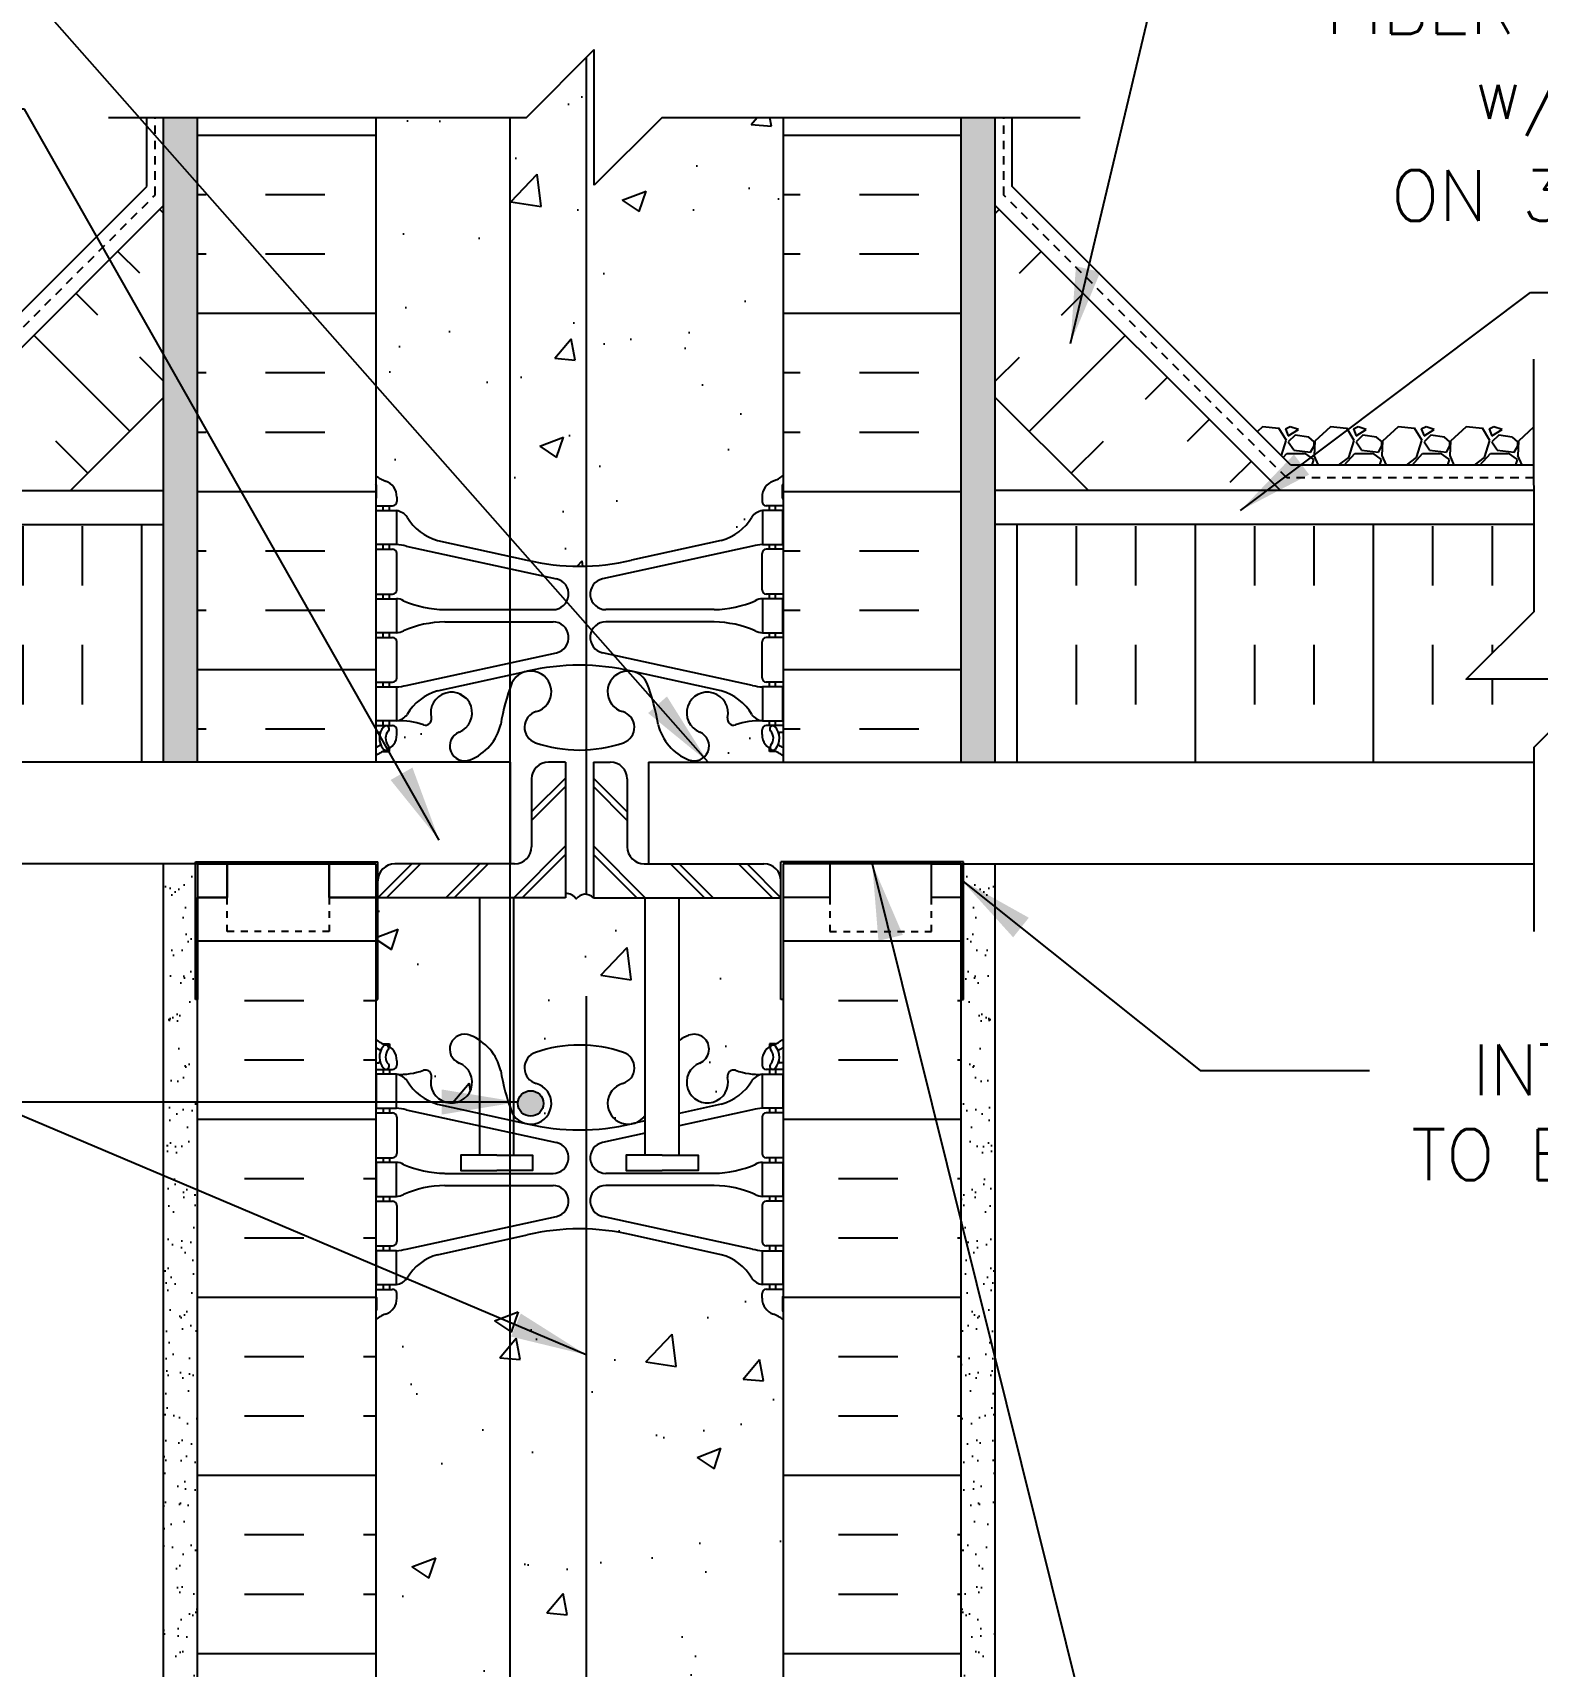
# Model space of a CAD drawing. Header units: inches. Extents: x 98.7 to 149.2, y 191.1 to 275.7.
# Drawn here: x 115.89 to 138.05, y 228.93 to 253.01 of the extents above; entities that cross this region are included whole.
import ezdxf

# ---------------------------------------------------------------- set-up
doc = ezdxf.new("R2010")
doc.units = ezdxf.units.IN
doc.header["$LTSCALE"] = 0.5
doc.header["$MEASUREMENT"] = 0
doc.linetypes.add('DASHED2', pattern=[0.375, 0.25, -0.125])
for name, color, linetype in [('HATCH', 12, 'Continuous'), ('line25', 2, 'Continuous'), ('LINE3', 3, 'Continuous'), ('LINE50', 5, 'Continuous'), ('LINE9', 9, 'Continuous'), ('TEXT', 4, 'Continuous'), ('Web_Edge', 9, 'Continuous')]:
    doc.layers.add(name, color=color, linetype=linetype)
doc.styles.add('DIM', font='romans.shx', dxfattribs={"width": 0.7})
doc.styles.add('ROMANS', font='romans.shx', dxfattribs={"height": 1.125})
doc.dimstyles.new('ext_12', dxfattribs={"dimscale": 12, "dimtxt": 0.09375, "dimasz": 0.09375, "dimexe": 0.09375, "dimexo": 0.0625, "dimgap": 0.0625, "dimtad": 1, "dimdec": 1, "dimzin": 3, "dimdsep": 46, "dimlunit": 4, "dimtxsty": 'DIM', "dimcen": 0.09, "dimdle": 0.09375, "dimclrt": 4, "dimadec": 0, "dimazin": 0, "dimtfac": 1, "dimtdec": 1, "dimtmove": 2, "dimatfit": 3, "dimfxl": 1, "dimfrac": 2, "dimtolj": 1, "dimtzin": 0, "dimarcsym": 0})
pattern_1 = [(310, (11.0507, 479.3492), (3.5863, 0.31376), [0.375, -4.125]), (5, (11.0507, 479.3492), (-0.693757, -3.76096), [0.3, -3.3]), (259.5486, (11.3496, 479.3754), (2.892547, -3.447198), [0.3187, -3.50571]), (313.8158, (11.0507, 478.3492), (5.336205, 0.827595), [0.5625, -6.1875]), (263.3644, (11.4954, 478.418), (4.67331, -4.87059), [0.47805, -5.25856]), (8.8158, (11.0507, 478.349), (4.67331, -4.87059), [0.45, -4.95]), (339, (11.5507, 478.5992), (2.984535, 2.013094), [0.375, -4.125]), (34, (11.5507, 478.5992), (1.216577, -3.62575), [0.3, -3.3]), (288.5486, (11.7994, 478.767), (4.201113, -1.612652), [0.3187, -3.50571]), (322.5, (11.0507, 479.3492), (0.060799, -1.664469), [0, -3.26, 0, -3.35, 0, -3.3125]), (352.5, (11.0507, 479.3492), (1.315348, -1.972059), [0, -1.91, 0, -3.185, 0, -1.2625]), (32.5, (9.9357, 479.3492), (2.669112, 0.1127744), [0, -1.25, 0, -3.9, 0, -5.175]), (42.5, (9.4357, 479.3492), (2.91593, -0.500525), [0, -1.625, 0, -2.59, 0, -3.675])]

msp = doc.modelspace()

# ---------------------------------------------------------------- hatches: boundary and pattern name
at = {"layer": 'HATCH'}
h = msp.add_hatch(dxfattribs=at)
h.set_pattern_fill('AR-SAND', color=256, scale=0.25, style=0)
h.set_pattern_definition([(37.5, (129.7152, 249.90363), (-0.0157483, 0.481706), [0, -0.38, 0, -0.425, 0, -0.40625]), (7.5, (129.7152, 249.90363), (0.442444, 0.705537), [0, -0.205, 0, -0.3425, 0, -0.13125]), (327.5, (129.4077, 249.90363), (0.7785355, 0.001415), [0, -0.125, 0, -0.45, 0, -0.5875]), (317.5, (129.4077, 249.9036), (0.751532, 0.219419), [0, -0.0625, 0, -0.295, 0, -0.3375])])
h.paths.add_polyline_path([(130.069, 251.759), (129.569, 251.759), (129.569, 242.259), (130.069, 242.259)])
h.paths.add_polyline_path([(118.319, 251.759), (117.819, 251.759), (117.819, 242.259), (118.319, 242.259)])
h.paths.add_polyline_path([(118.319, 270.985), (117.819, 270.985), (117.819, 269.251), (118.319, 269.251)])
h.paths.add_polyline_path([(130.069, 270.985), (129.569, 270.985), (129.569, 269.251), (130.069, 269.251)])
h.paths.add_polyline_path([(130.069, 269.089), (129.569, 269.089), (129.569, 260.759), (129.569, 254.259), (130.069, 254.259)])
h.paths.add_polyline_path([(118.319, 260.759), (118.319, 269.089), (117.819, 269.089), (117.819, 254.259), (118.319, 254.259)])
h = msp.add_hatch(dxfattribs=at)
h.set_pattern_fill('AR-CONC', color=256, scale=0.5)
h.set_pattern_definition([(50, (0, 0), (3.5863, -0.31376), [0.375, -4.125]), (355, (0, 0), (-0.693757, 3.76096), [0.3, -3.3]), (100.4514, (0.299, -0.026), (2.892544, 3.4472), [0.3187, -3.50571]), (46.1842, (0, 1), (5.33621, -0.827596), [0.5625, -6.1875]), (96.6356, (0.4447, 0.931), (4.67331, 4.87059), [0.47805, -5.25857]), (351.1842, (0, 1), (4.67331, 4.87059), [0.45, -4.95]), (21, (0.5, 0.75), (2.984535, -2.013094), [0.375, -4.125]), (326, (0.5, 0.75), (1.216577, 3.62575), [0.3, -3.3]), (71.4514, (0.7487, 0.5822), (4.20111, 1.612656), [0.3187, -3.50571]), (37.5, (0, 0), (0.060799, 1.664469), [0, -3.26, 0, -3.35, 0, -3.3125]), (7.5, (0, 0), (1.315348, 1.972059), [0, -1.91, 0, -3.185, 0, -1.2625]), (327.5, (-1.115, 0), (2.669112, -0.1127744), [0, -1.25, 0, -3.9, 0, -5.175]), (317.5, (-1.615, 0), (2.91593, 0.500525), [0, -1.625, 0, -2.59, 0, -3.675])])
h.paths.add_polyline_path([(126.944, 216.043, 0.082415), (126.801, 216.122, -0.317837), (126.634, 216.357), (126.634, 216.425, -0.414214), (126.697, 216.487), (126.744, 216.487), (126.744, 216.557), (126.639, 216.557, -0.188973), (126.483, 216.652, 0.196323), (126.034, 216.998), (124.713, 217.289, 0.057795), (123.944, 217.378, 0.057795), (123.176, 217.289), (121.854, 216.998, 0.196323), (121.405, 216.652, -0.188973), (121.249, 216.557), (121.144, 216.557), (121.144, 216.487), (121.192, 216.487, -0.414214), (121.254, 216.425), (121.254, 216.357, -0.317837), (121.088, 216.122, 0.082415), (120.944, 216.043), (120.944, 213.202), (122.944, 213.202), (123.944, 214.202), (123.944, 213.202), (123.944, 212.202), (124.944, 213.202), (126.944, 213.202)])
h.paths.add_polyline_path([(126.944, 223.973), (126.944, 224.35, 0.064398), (126.834, 224.416), (126.744, 224.416), (126.744, 224.458, -0.249069), (126.634, 224.665), (126.634, 224.733, -0.414214), (126.697, 224.795), (126.744, 224.795), (126.744, 224.865), (126.639, 224.865, 0.10046), (126.246, 224.808, -0.601435), (126.126, 224.913, 2.182095), (125.716, 224.7, -1), (125.553, 224.291, -0.24438), (125.104, 224.812, 0.053157), (124.938, 225.426, 1.553132), (124.58, 225.002, -0.735593), (124.593, 224.544, -0.082755), (123.944, 224.436, -0.082755), (123.296, 224.544, -0.735593), (123.309, 225.002, 1.553132), (122.95, 225.426, 0.053157), (122.784, 224.812, -0.24438), (122.336, 224.291, -1), (122.173, 224.7, 2.182095), (121.763, 224.913, -0.601435), (121.643, 224.808, 0.10046), (121.249, 224.865), (121.144, 224.865), (121.144, 224.795), (121.192, 224.795, -0.414214), (121.254, 224.733), (121.254, 224.665, -0.249069), (121.144, 224.458), (121.144, 224.416), (121.054, 224.416, 0.064398), (120.944, 224.35), (120.944, 223.973), (120.944, 221.165), (122.559, 221.165), (122.559, 221.444), (122.785, 221.444), (122.785, 220.915), (122.785, 220.386), (122.559, 220.386), (122.559, 220.665), (120.944, 220.665), (120.944, 220.172, 0.064398), (121.054, 220.106), (121.144, 220.106), (121.144, 220.065, -0.249069), (121.254, 219.857), (121.254, 219.79, -0.414214), (121.192, 219.727), (121.144, 219.727), (121.144, 219.657), (121.249, 219.657, 0.10046), (121.643, 219.715, -0.601435), (121.763, 219.61, 2.182095), (122.173, 219.823, -1), (122.336, 220.231, -0.24438), (122.784, 219.71, 0.053157), (122.95, 219.096, 1.553132), (123.309, 219.521, -0.735593), (123.296, 219.979, -0.082755), (123.944, 220.087, -0.082755), (124.593, 219.979, -0.735593), (124.58, 219.521, 1.553132), (124.938, 219.096, 0.053157), (125.104, 219.71, -0.24438), (125.553, 220.231, -1), (125.716, 219.823, 2.182095), (126.126, 219.61, -0.601435), (126.246, 219.715, 0.10046), (126.639, 219.657), (126.744, 219.657), (126.744, 219.727), (126.697, 219.727, -0.414214), (126.634, 219.79), (126.634, 219.857, -0.249069), (126.744, 220.065), (126.744, 220.106), (126.834, 220.106, 0.064398), (126.944, 220.172), (126.944, 220.665), (125.33, 220.665), (125.33, 220.386), (125.103, 220.386), (125.103, 220.915), (125.103, 221.444), (125.33, 221.444), (125.33, 221.165), (126.944, 221.165)])
h.paths.add_polyline_path([(129.569, 222.915), (126.944, 223.973), (126.944, 221.165), (129.569, 221.165)])
h.paths.add_polyline_path([(120.944, 220.665), (118.319, 220.665), (118.319, 218.915), (120.942, 217.857), (120.944, 217.857)])
h.paths.add_polyline_path([(120.944, 223.973), (118.319, 222.915), (118.319, 221.165), (120.944, 221.165)])
h.paths.add_polyline_path([(126.944, 234.043, 0.082415), (126.801, 234.122, -0.317837), (126.634, 234.357), (126.634, 234.425, -0.414214), (126.697, 234.487), (126.744, 234.487), (126.744, 234.557), (126.639, 234.557, -0.188973), (126.483, 234.652, 0.196323), (126.034, 234.998), (124.713, 235.289, 0.057795), (123.944, 235.378, 0.057795), (123.176, 235.289), (121.854, 234.998, 0.196323), (121.405, 234.652, -0.188973), (121.249, 234.557), (121.144, 234.557), (121.144, 234.487), (121.192, 234.487, -0.414214), (121.254, 234.425), (121.254, 234.357, -0.317837), (121.088, 234.122, 0.082415), (120.944, 234.043), (120.944, 228.48, 0.082415), (121.088, 228.401, -0.317837), (121.254, 228.165), (121.254, 228.098, -0.414214), (121.192, 228.035), (121.144, 228.035), (121.144, 227.965), (121.249, 227.965, -0.188973), (121.405, 227.87, 0.196323), (121.854, 227.524), (123.176, 227.233, 0.057795), (123.944, 227.144, 0.057795), (124.713, 227.233), (126.034, 227.524, 0.196323), (126.483, 227.87, -0.188973), (126.639, 227.965), (126.744, 227.965), (126.744, 228.035), (126.697, 228.035, -0.414214), (126.634, 228.098), (126.634, 228.165, -0.317837), (126.801, 228.401, 0.082415), (126.944, 228.48)])
h.paths.add_polyline_path([(124.913, 240.259), (124.149, 240.259, 0.477564), (123.898, 240.241, 0.246206), (123.74, 240.323), (123.74, 240.259), (122.976, 240.259), (122.976, 237.053, 1.420459), (123.309, 237.521, -0.735593), (123.296, 237.979, -0.082755), (123.944, 238.087, -0.082755), (124.593, 237.979, -0.735593), (124.58, 237.521, 1.420459), (124.913, 237.053)])
h.paths.add_polyline_path([(126.944, 238.759), (126.913, 238.759), (126.913, 240.259), (125.413, 240.259), (125.413, 238.157, -0.053125), (125.553, 238.231, -1), (125.716, 237.823, 2.182095), (126.126, 237.61, -0.601435), (126.246, 237.715, 0.10046), (126.639, 237.657), (126.744, 237.657), (126.744, 237.727), (126.697, 237.727, -0.414214), (126.634, 237.79), (126.634, 237.857, -0.249069), (126.744, 238.065), (126.744, 238.106), (126.834, 238.106, 0.064398), (126.944, 238.172)])
h.paths.add_polyline_path([(122.476, 240.259), (120.976, 240.259), (120.976, 238.759), (120.944, 238.759), (120.944, 238.172, 0.064398), (121.054, 238.106), (121.144, 238.106), (121.144, 238.065, -0.249069), (121.254, 237.857), (121.254, 237.79, -0.414214), (121.192, 237.727), (121.144, 237.727), (121.144, 237.657), (121.249, 237.657, 0.10046), (121.643, 237.715, -0.601435), (121.763, 237.61, 2.182095), (122.173, 237.823, -1), (122.336, 238.231, -0.053125), (122.476, 238.157)])
h.paths.add_polyline_path([(124.149, 242.259), (124.399, 242.259, -0.414214), (124.649, 242.009), (124.649, 241.009, 0.414214), (124.899, 240.759), (124.963, 240.759), (124.963, 242.259), (125.634, 242.276, -0.095423), (125.553, 242.291, -0.24438), (125.104, 242.812, 0.053157), (124.938, 243.426, 1.553132), (124.58, 243.002, -0.735593), (124.593, 242.544, -0.082755), (123.944, 242.436, -0.082755), (123.296, 242.544, -0.735593), (123.309, 243.002, 1.553132), (122.95, 243.426, 0.053157), (122.784, 242.812, -0.24438), (122.336, 242.291, -0.095423), (122.254, 242.276), (122.925, 242.259), (122.925, 240.759), (122.99, 240.759, 0.414214), (123.24, 241.009), (123.24, 242.009, -0.414214), (123.49, 242.259), (123.74, 242.259), (123.74, 240.323, -0.246206), (123.898, 240.241, -0.477564), (124.149, 240.259)])
h.paths.add_polyline_path([(126.634, 242.665), (126.634, 242.733, -0.414214), (126.697, 242.795), (126.744, 242.795), (126.744, 242.865), (126.639, 242.865, 0.10046), (126.246, 242.808, -0.601435), (126.126, 242.913, 2.182095), (125.716, 242.7, -0.825779), (125.634, 242.276), (126.944, 242.274), (126.944, 242.35, 0.064398), (126.834, 242.416), (126.744, 242.416), (126.744, 242.458, -0.249069)])
h.paths.add_polyline_path([(122.173, 242.7, 2.182095), (121.763, 242.913, -0.601435), (121.643, 242.808, 0.10046), (121.249, 242.865), (121.144, 242.865), (121.144, 242.795), (121.192, 242.795, -0.414214), (121.254, 242.733), (121.254, 242.665, -0.249069), (121.144, 242.458), (121.144, 242.416), (121.054, 242.416, 0.064398), (120.944, 242.35), (120.944, 242.259), (122.254, 242.276, -0.825779)])
h.paths.add_polyline_path([(126.944, 251.759), (125.163, 251.759), (124.163, 250.759), (124.163, 252.759), (123.163, 251.759), (120.944, 251.759), (120.944, 246.48, 0.082415), (121.088, 246.401, -0.317837), (121.254, 246.165), (121.254, 246.098, -0.414214), (121.192, 246.035), (121.144, 246.035), (121.144, 245.965), (121.249, 245.965, -0.188973), (121.405, 245.87, 0.196323), (121.854, 245.524), (123.176, 245.233, 0.057795), (123.944, 245.144, 0.057795), (124.713, 245.233), (126.034, 245.524, 0.196323), (126.483, 245.87, -0.188973), (126.639, 245.965), (126.744, 245.965), (126.744, 246.035), (126.697, 246.035, -0.414214), (126.634, 246.098), (126.634, 246.165, -0.317837), (126.801, 246.401, 0.082415), (126.944, 246.48)])
h.paths.add_polyline_path([(126.483, 255.15, 0.196323), (126.034, 255.496), (124.713, 255.786, 0.057795), (123.944, 255.876, 0.057795), (123.176, 255.786), (121.854, 255.496, 0.196323), (121.405, 255.15, -0.188973), (121.249, 255.055), (121.144, 255.055), (121.144, 254.985), (121.192, 254.985, -0.414214), (121.254, 254.922), (121.254, 254.855, -0.317837), (121.088, 254.619, 0.082415), (120.944, 254.54), (120.944, 254.259), (123.163, 254.259), (124.163, 255.259), (124.163, 253.259), (125.163, 254.259), (126.944, 254.259), (126.944, 254.54, 0.082415), (126.801, 254.619, -0.317837), (126.634, 254.855), (126.634, 254.922, -0.414214), (126.697, 254.985), (126.744, 254.985), (126.744, 255.055), (126.639, 255.055, -0.188973)])
h = msp.add_hatch(dxfattribs=at)
h.set_pattern_fill('INSUL', color=256, scale=7, style=0)
h.set_pattern_definition([(0, (-150.1832, -8.379), (0, 2.625), []), (0, (-150.1832, -7.504), (0, 2.625), [0.875, -0.875]), (0, (-150.1832, -6.629), (0, 2.625), [0.875, -0.875])])
h.paths.add_polyline_path([(126.944, 242.259), (129.569, 242.259), (129.569, 251.759), (126.944, 251.759)])
h.paths.add_polyline_path([(118.319, 242.259), (120.944, 242.259), (120.944, 251.759), (118.319, 251.759)])
h = msp.add_hatch(dxfattribs=at)
h.set_pattern_fill('INSUL', color=256, scale=7, angle=45, style=0)
h.set_pattern_definition([(135, (225.1225, 87.3576), (1.856155, 1.856155), []), (135, (225.7412, 87.9763), (1.856155, 1.856155), [0.875, -0.875]), (135, (226.36, 88.595), (1.856155, 1.856155), [0.875, -0.875])])
h.paths.add_polyline_path([(116.571, 246.384), (113.743, 246.384), (117.819, 250.46), (117.819, 247.632)])
h = msp.add_hatch(dxfattribs=at)
h.set_pattern_fill('INSUL', color=256, scale=7, angle=45, style=0)
h.set_pattern_definition([(45, (22.7662, 87.3576), (-1.856155, 1.856155), []), (45, (22.1475, 87.9763), (-1.856155, 1.856155), [0.875, -0.875]), (45, (21.5288, 88.595), (-1.856155, 1.856155), [0.875, -0.875])])
h.paths.add_polyline_path([(131.318, 246.384), (134.146, 246.384), (130.069, 250.46), (130.069, 247.632)])
h = msp.add_hatch(dxfattribs=at)
h.set_pattern_fill('INSUL', color=256, scale=7, angle=90, style=0)
h.set_pattern_definition([(90, (225.1225, 87.3576), (2.625, 2e-16), []), (90, (225.9975, 87.3576), (2.625, 2e-16), [0.875, -0.875]), (90, (226.8725, 87.3576), (2.625, 2e-16), [0.875, -0.875])])
h.paths.add_polyline_path([(109.882, 244.478), (109.882, 245.759), (117.819, 245.759), (117.819, 242.259), (109.882, 242.259), (109.882, 242.478), (108.882, 243.478), (110.882, 243.478)])
h.paths.add_polyline_path([(108.517, 245.759), (108.517, 244.969), (109.517, 243.969), (107.517, 243.969), (108.517, 242.969), (108.517, 242.259), (99.679, 242.259), (99.679, 245.759)])
h = msp.add_hatch(dxfattribs=at)
h.set_pattern_fill('INSUL', color=256, scale=7, angle=90, style=0)
h.set_pattern_definition([(90, (22.7662, 87.3576), (-2.625, 2e-16), []), (90, (21.8912, 87.3576), (-2.625, 2e-16), [0.875, -0.875]), (90, (21.0162, 87.3576), (-2.625, 2e-16), [0.875, -0.875])])
h.paths.add_polyline_path([(138.007, 244.478), (138.007, 245.759), (130.069, 245.759), (130.069, 242.259), (138.007, 242.259), (138.007, 242.478), (139.007, 243.478), (137.007, 243.478)])
h.paths.add_polyline_path([(139.372, 245.759), (139.372, 244.969), (138.372, 243.969), (140.372, 243.969), (139.372, 242.969), (139.372, 242.259), (148.209, 242.259), (148.209, 245.759)])
h = msp.add_hatch(dxfattribs=at)
h.set_pattern_fill('AR-SAND', color=256, scale=0.25, style=0)
h.set_pattern_definition([(142.5, (507.21238, -10.21547), (0.01574834, 0.48170594), [0, -0.38, 0, -0.425, 0, -0.40625]), (172.5, (507.2124, -10.2155), (-0.4424442, 0.7055365), [0, -0.205, 0, -0.3425, 0, -0.13125]), (212.5, (507.51988, -10.21547), (-0.77853547, 0.00141476), [0, -0.125, 0, -0.45, 0, -0.5875]), (222.5, (507.5199, -10.2155), (-0.75153165, 0.2194189), [0, -0.0625, 0, -0.295, 0, -0.3375])])
h.paths.add_polyline_path([(118.319, 240.759), (118.288, 236.261), (118.319, 236.261), (118.319, 222.915), (117.819, 222.915), (117.819, 240.759)])
h = msp.add_hatch(dxfattribs=at)
h.set_pattern_fill('AR-SAND', color=256, scale=0.25, style=0)
h.set_pattern_definition([(37.5, (-259.32364, -10.21547), (-0.01574834, 0.48170594), [0, -0.38, 0, -0.425, 0, -0.40625]), (7.5, (-259.32364, -10.2155), (0.4424442, 0.7055365), [0, -0.205, 0, -0.3425, 0, -0.13125]), (327.5, (-259.63114, -10.21547), (0.77853547, 0.00141476), [0, -0.125, 0, -0.45, 0, -0.5875]), (317.5, (-259.63114, -10.2155), (0.75153165, 0.2194189), [0, -0.0625, 0, -0.295, 0, -0.3375])])
h.paths.add_polyline_path([(129.569, 240.759), (129.601, 236.261), (129.569, 236.261), (129.569, 222.915), (130.069, 222.915), (130.069, 240.759)])
h = msp.add_hatch(dxfattribs=at)
h.set_pattern_fill('INSUL', color=256, scale=7, style=0)
h.set_pattern_definition([(0, (127.7598, 231.7448), (0, 2.625), []), (0, (127.7598, 232.6198), (0, 2.625), [0.875, -0.875]), (0, (127.7598, 233.4948), (0, 2.625), [0.875, -0.875])])
h.paths.add_polyline_path([(129.569, 240.261), (126.944, 240.261), (126.944, 238.759), (126.944, 223.973), (129.569, 222.915)])
h.paths.add_polyline_path([(118.319, 222.915), (120.944, 223.973), (120.944, 240.261), (120.257, 240.261), (120.257, 240.511), (119.507, 240.206), (118.757, 240.511), (118.757, 240.261), (118.319, 240.261)])
h = msp.add_hatch(dxfattribs=at)
h.set_pattern_fill('AR-CONC', color=256, scale=0.5, style=0)
h.set_pattern_definition(pattern_1)
h.paths.add_polyline_path([(124.059, 236.733, -0.350119), (124.448, 237.221, 0.053094), (124.898, 237.377), (124.937, 237.395), (124.937, 236.359), (124.434, 236.359, -0.413582)])
h = msp.add_hatch(dxfattribs=at)
h.set_pattern_fill('AR-CONC', color=256, scale=0.5, style=0)
h.set_pattern_definition(pattern_1)
h.paths.add_polyline_path([(124.937, 235.143), (124.898, 235.161, 0.051645), (124.46, 235.314, 0.001445), (124.448, 235.317, -0.350119), (124.059, 235.805, -0.413582), (124.434, 236.179), (124.937, 236.179)])
h = msp.add_hatch(dxfattribs=at)
h.set_pattern_fill('AR-CONC', color=256, scale=0.5, style=0)
h.set_pattern_definition([(50, (0, 0), (3.5863, -0.31376), [0.375, -4.125]), (355, (0, 0), (-0.693757, 3.76096), [0.3, -3.3]), (100.4514, (0.299, -0.026), (2.892547, 3.447198), [0.3187, -3.50571]), (46.1842, (0, 1), (5.336205, -0.827595), [0.5625, -6.1875]), (96.6356, (0.4447, 0.931), (4.67331, 4.87059), [0.47805, -5.25856]), (351.1842, (0, 1), (4.67331, 4.87059), [0.45, -4.95]), (21, (0.5, 0.75), (2.984535, -2.013094), [0.375, -4.125]), (326, (0.5, 0.75), (1.216577, 3.62575), [0.3, -3.3]), (71.4514, (0.7487, 0.5822), (4.201113, 1.612652), [0.3187, -3.50571]), (37.5, (0, 0), (0.060799, 1.664469), [0, -3.26, 0, -3.35, 0, -3.3125]), (7.5, (0, 0), (1.315348, 1.972059), [0, -1.91, 0, -3.185, 0, -1.2625]), (327.5, (-1.115, 0), (2.669112, -0.1127744), [0, -1.25, 0, -3.9, 0, -5.175]), (317.5, (-1.615, 0), (2.91593, 0.500525), [0, -1.625, 0, -2.59, 0, -3.675])])
h.paths.add_polyline_path([(122.587, 234.663, -0.601435), (122.707, 234.768, 0.10046), (123.1, 234.711), (123.205, 234.711), (123.205, 234.781), (123.158, 234.781, -0.414214), (123.095, 234.844), (123.095, 234.911, -0.154772), (123.141, 235.055), (122.314, 235.055, -0.275324), (122.177, 234.876, 2.182095)])
at = {"layer": 'LINE3'}
h = msp.add_hatch(color=256, dxfattribs=at)
h.paths.add_polyline_path([(123.41, 237.261, 0.831395), (123.042, 237.261)])
h.paths.add_polyline_path([(123.413, 237.227, 0.045935), (123.41, 237.261), (123.042, 237.261, 0.045935), (123.038, 237.227, 1)])

# ---------------------------------------------------------------- linework, layer by layer
at = {"layer": 'HATCH'}
for p, q in [((117.569, 250.741), (117.569, 251.759)), ((130.319, 250.741), (130.319, 251.759)), ((113.462, 246.634), (117.569, 250.741)), ((134.426, 246.634), (130.319, 250.741)), ((134.006, 247.198), (133.931, 247.129)), ((134.246, 247.177), (134.006, 247.197)), ((134.358, 246.998), (134.248, 247.178)), ((134.416, 247.197), (134.346, 247.167)), ((134.346, 247.168), (134.386, 247.068)), ((134.386, 247.068), (134.536, 247.158)), ((134.486, 247.078), (134.386, 246.978)), ((134.536, 247.158), (134.416, 247.198)), ((134.687, 247.048), (134.487, 247.078)), ((134.768, 246.976), (134.688, 247.046)), ((135.006, 247.198), (134.776, 246.988)), ((135.246, 247.177), (135.006, 247.197)), ((135.358, 246.998), (135.248, 247.178)), ((135.416, 247.197), (135.346, 247.167)), ((135.346, 247.168), (135.386, 247.068)), ((135.386, 247.068), (135.536, 247.158)), ((135.486, 247.078), (135.386, 246.978)), ((135.536, 247.158), (135.416, 247.198)), ((135.687, 247.048), (135.487, 247.078)), ((135.768, 246.976), (135.688, 247.046)), ((136.006, 247.198), (135.776, 246.988)), ((136.246, 247.177), (136.006, 247.197)), ((136.358, 246.998), (136.248, 247.178)), ((136.416, 247.197), (136.346, 247.167)), ((136.346, 247.168), (136.386, 247.068)), ((136.386, 247.068), (136.536, 247.158)), ((136.486, 247.078), (136.386, 246.978)), ((136.536, 247.158), (136.416, 247.198)), ((136.687, 247.048), (136.487, 247.078)), ((136.768, 246.976), (136.688, 247.046)), ((137.006, 247.198), (136.776, 246.988)), ((137.246, 247.177), (137.006, 247.197)), ((137.358, 246.998), (137.248, 247.178)), ((137.416, 247.197), (137.346, 247.167)), ((137.346, 247.168), (137.386, 247.068)), ((137.386, 247.068), (137.536, 247.158)), ((137.486, 247.078), (137.386, 246.978)), ((137.536, 247.158), (137.416, 247.198)), ((137.687, 247.048), (137.487, 247.078)), ((137.768, 246.976), (137.688, 247.046)), ((138.006, 247.198), (137.776, 246.988)), ((138.007, 247.197), (138.006, 247.197)), ((134.285, 246.775), (134.356, 246.997)), ((134.312, 246.748), (134.366, 246.807)), ((134.366, 246.808), (134.626, 246.808)), ((134.386, 246.978), (134.466, 246.858)), ((134.466, 246.857), (134.716, 246.827)), ((134.626, 246.809), (134.756, 246.719)), ((134.716, 246.828), (134.766, 246.918)), ((134.776, 246.988), (134.766, 246.778)), ((134.766, 246.918), (134.766, 246.978)), ((135.21, 246.634), (135.366, 246.807)), ((135.276, 246.747), (135.356, 246.997)), ((135.366, 246.808), (135.626, 246.808)), ((135.386, 246.978), (135.466, 246.858)), ((135.466, 246.857), (135.716, 246.827)), ((135.626, 246.809), (135.756, 246.719)), ((135.716, 246.828), (135.766, 246.918)), ((135.776, 246.988), (135.766, 246.778)), ((135.766, 246.918), (135.766, 246.978)), ((136.21, 246.634), (136.366, 246.807)), ((136.276, 246.747), (136.356, 246.997)), ((136.366, 246.808), (136.626, 246.808)), ((136.386, 246.978), (136.466, 246.858)), ((136.466, 246.857), (136.716, 246.827)), ((136.626, 246.809), (136.756, 246.719)), ((136.716, 246.828), (136.766, 246.918)), ((136.776, 246.988), (136.766, 246.778)), ((136.766, 246.918), (136.766, 246.978)), ((137.21, 246.634), (137.366, 246.807)), ((137.276, 246.747), (137.356, 246.997)), ((137.366, 246.808), (137.626, 246.808)), ((137.386, 246.978), (137.466, 246.858)), ((137.466, 246.857), (137.716, 246.827)), ((137.626, 246.809), (137.756, 246.719)), ((137.716, 246.828), (137.766, 246.918)), ((137.776, 246.988), (137.766, 246.778)), ((137.766, 246.918), (137.766, 246.978)), ((138.007, 246.634), (134.426, 246.634)), ((134.756, 246.718), (134.732, 246.634)), ((134.765, 246.779), (134.826, 246.634)), ((135.128, 246.634), (135.276, 246.748)), ((135.756, 246.718), (135.732, 246.634)), ((135.765, 246.779), (135.826, 246.634)), ((136.128, 246.634), (136.276, 246.748)), ((136.756, 246.718), (136.732, 246.634)), ((136.765, 246.779), (136.826, 246.634)), ((137.128, 246.634), (137.276, 246.748)), ((137.756, 246.718), (137.732, 246.634)), ((137.765, 246.779), (137.826, 246.634)), ((123.74, 242.023), (123.24, 241.523)), ((124.149, 242.023), (124.649, 241.523)), ((123.74, 241.898), (123.24, 241.398)), ((124.149, 241.898), (124.649, 241.398)), ((123.74, 241.023), (122.976, 240.259)), ((124.149, 241.023), (124.913, 240.259)), ((123.74, 240.898), (123.101, 240.259)), ((124.149, 240.898), (124.788, 240.259)), ((121.476, 240.759), (120.976, 240.259)), ((121.601, 240.759), (121.101, 240.259)), ((122.476, 240.759), (121.976, 240.259)), ((122.601, 240.759), (122.101, 240.259)), ((125.288, 240.759), (125.788, 240.259)), ((125.413, 240.759), (125.913, 240.259)), ((126.288, 240.759), (126.788, 240.259)), ((126.413, 240.759), (126.913, 240.259))]:
    msp.add_line(p, q, dxfattribs=at)
msp.add_lwpolyline([(124.149, 240.259, 0.477564), (123.898, 240.241, 0.246206), (123.74, 240.323, 0.246206)], format="xyb", dxfattribs=at)
at = {"layer": 'line25'}
for p, q in [((117.819, 242.259), (117.819, 251.759)), ((120.944, 251.759), (120.944, 242.259)), ((126.944, 251.759), (126.944, 242.259)), ((130.069, 242.259), (130.069, 251.759)), ((113.618, 246.259), (117.819, 250.46)), ((134.271, 246.259), (130.069, 250.46)), ((116.446, 246.259), (117.819, 247.632)), ((131.443, 246.259), (130.069, 247.632)), ((123.74, 242.259), (123.49, 242.259)), ((123.74, 242.259), (123.74, 240.259)), ((124.149, 242.259), (124.149, 240.259)), ((124.149, 242.259), (124.399, 242.259)), ((123.24, 242.009), (123.24, 241.009)), ((124.649, 242.009), (124.649, 241.009)), ((118.288, 238.759), (118.288, 240.79)), ((118.288, 240.79), (120.976, 240.79)), ((120.976, 238.759), (120.976, 240.79)), ((129.601, 240.79), (126.913, 240.79)), ((126.913, 238.759), (126.913, 240.79)), ((129.601, 238.759), (129.601, 240.79)), ((118.319, 240.759), (120.944, 240.759)), ((118.319, 240.759), (120.944, 240.759)), ((118.319, 240.759), (118.319, 238.759)), ((120.944, 240.759), (120.944, 238.759)), ((122.99, 240.759), (121.226, 240.759)), ((124.899, 240.759), (126.663, 240.759)), ((126.944, 240.759), (126.944, 223.973)), ((129.569, 240.759), (126.944, 240.759)), ((129.569, 240.759), (126.944, 240.759)), ((126.944, 240.759), (126.944, 238.759)), ((129.569, 240.759), (129.569, 238.759)), ((120.976, 240.259), (120.976, 240.509)), ((126.913, 240.259), (126.913, 240.509)), ((118.319, 240.261), (118.319, 239.761)), ((120.944, 240.261), (120.944, 238.566)), ((120.944, 240.261), (120.944, 223.973)), ((123.74, 240.259), (120.976, 240.259)), ((122.476, 236.466), (122.476, 240.259)), ((122.976, 236.466), (122.976, 240.259)), ((124.149, 240.259), (126.913, 240.259)), ((124.913, 236.466), (124.913, 240.259)), ((125.413, 236.466), (125.413, 240.259)), ((129.569, 240.261), (129.569, 239.761)), ((118.319, 238.759), (118.288, 238.759)), ((120.944, 238.759), (120.976, 238.759)), ((126.944, 238.759), (126.913, 238.759)), ((129.569, 238.759), (129.601, 238.759))]:
    msp.add_line(p, q, dxfattribs=at)
at = {"layer": 'line25', "color": 192}
for p, q in [((118.757, 240.759), (109.882, 240.759)), ((129.132, 240.759), (138.007, 240.759))]:
    msp.add_line(p, q, dxfattribs=at)
at = {"layer": 'line25'}
for points in [[(109.882, 245.759), (117.819, 245.759)], [(138.007, 245.759), (130.069, 245.759)], [(122.726, 236.466), (122.197, 236.466), (122.197, 236.24), (122.457, 236.24)], [(122.726, 236.466), (123.254, 236.466), (123.254, 236.24), (122.726, 236.24)], [(125.163, 236.466), (124.635, 236.466), (124.635, 236.24), (125.163, 236.24)], [(125.163, 236.466), (125.692, 236.466), (125.692, 236.24), (125.432, 236.24)], [(122.457, 236.24), (122.726, 236.24)], [(125.432, 236.24), (125.163, 236.24)]]:
    msp.add_lwpolyline(points, dxfattribs=at)
for centre, start, end in [((123.49, 242.009), 90, 180), ((124.399, 242.009), 0, 90), ((122.99, 241.009), 270, 0), ((124.899, 241.009), 180, 270), ((121.226, 240.509), 90, 180), ((126.663, 240.509), 0, 90)]:
    msp.add_arc(centre, 0.25, start, end, dxfattribs=at)
at = {"layer": 'LINE3'}
for p, q in [((124.044, 252.64), (124.044, 240.31)), ((122.921, 251.759), (122.921, 221.206)), ((124.044, 238.81), (124.044, 212.302))]:
    msp.add_line(p, q, dxfattribs=at)
msp.add_circle((123.226, 237.227), 0.188, dxfattribs=at)
at = {"layer": 'LINE50', "color": 9, "linetype": 'DASHED2'}
for p, q in [((117.694, 250.616), (117.694, 251.759)), ((130.194, 250.616), (130.194, 251.759)), ((113.525, 246.446), (117.694, 250.616)), ((134.364, 246.446), (130.194, 250.616)), ((138.007, 246.446), (134.364, 246.446))]:
    msp.add_line(p, q, dxfattribs=at)
at = {"layer": 'LINE50'}
for p, q in [((118.319, 242.259), (118.319, 251.759)), ((129.569, 242.259), (129.569, 251.759)), ((129.569, 222.915), (129.569, 240.759)), ((118.319, 222.915), (118.319, 240.261))]:
    msp.add_line(p, q, dxfattribs=at)
at = {"layer": 'LINE50', "color": 9}
for p, q in [((117.819, 222.915), (117.819, 240.759)), ((130.069, 222.915), (130.069, 240.759))]:
    msp.add_line(p, q, dxfattribs=at)
at = {"layer": 'LINE50'}
for points in [[(120.944, 240.261), (120.257, 240.261), (120.257, 240.761), (118.757, 240.761), (118.757, 240.261), (118.319, 240.261)], [(118.319, 240.261), (118.757, 240.261), (118.757, 240.761), (120.257, 240.761), (120.257, 240.261), (120.944, 240.261)], [(129.569, 240.261), (129.132, 240.261), (129.132, 240.761), (127.632, 240.761), (127.632, 240.261), (126.944, 240.261)]]:
    msp.add_lwpolyline(points, dxfattribs=at)
at = {"layer": 'LINE9'}
for p, q in [((123.163, 251.759), (124.163, 252.759)), ((124.163, 250.759), (124.163, 252.759)), ((117.007, 251.759), (123.163, 251.759)), ((125.163, 251.759), (124.163, 250.759)), ((125.163, 251.759), (131.319, 251.759)), ((122.925, 242.259), (109.882, 242.259)), ((122.925, 242.259), (122.925, 240.759)), ((124.963, 242.259), (138.007, 242.259)), ((124.963, 242.259), (124.963, 240.759))]:
    msp.add_line(p, q, dxfattribs=at)
for points in [[(138.007, 239.759), (138.007, 242.478), (139.007, 243.478), (137.007, 243.478), (138.007, 244.478), (138.006, 248.197)], [(109.882, 246.259), (117.819, 246.259)], [(138.007, 246.259), (130.069, 246.259)]]:
    msp.add_lwpolyline(points, dxfattribs=at)
at = {"layer": 'LINE9', "linetype": 'DASHED2', "ltscale": 0.15}
for points in [[(120.257, 240.261), (120.257, 240.261), (120.257, 239.761), (118.757, 239.761), (118.757, 240.261), (118.757, 240.261)], [(120.257, 240.261), (120.257, 240.261), (120.257, 239.761), (118.757, 239.761), (118.757, 240.261), (118.757, 240.261)], [(127.632, 240.261), (127.632, 240.261), (127.632, 239.761), (129.132, 239.761), (129.132, 240.261), (129.132, 240.261)]]:
    msp.add_lwpolyline(points, dxfattribs=at)
at = {"layer": 'Web_Edge'}
for p, q in [((120.954, 246.155), (120.954, 246.341)), ((126.934, 246.155), (126.934, 246.341)), ((121.254, 246.165), (121.254, 246.098)), ((126.634, 246.165), (126.634, 246.098)), ((120.944, 246.035), (121.192, 246.035)), ((121.054, 245.965), (121.054, 246.035)), ((121.144, 245.965), (121.144, 246.035)), ((126.944, 246.035), (126.697, 246.035)), ((126.744, 245.965), (126.744, 246.035)), ((126.834, 245.965), (126.834, 246.035)), ((120.944, 245.395), (121.192, 245.395)), ((121.054, 245.395), (121.054, 245.465)), ((121.144, 245.395), (121.144, 245.465)), ((121.393, 245.441), (123.605, 244.96)), ((121.854, 245.524), (123.176, 245.233)), ((126.495, 245.441), (124.284, 244.96)), ((126.034, 245.524), (124.713, 245.233)), ((126.944, 245.395), (126.697, 245.395)), ((126.744, 245.395), (126.744, 245.465)), ((126.834, 245.395), (126.834, 245.465)), ((121.254, 244.798), (121.254, 245.333)), ((126.634, 244.798), (126.634, 245.333)), ((120.944, 244.735), (121.192, 244.735)), ((121.054, 244.665), (121.054, 244.735)), ((121.144, 244.665), (121.144, 244.735)), ((126.944, 244.735), (126.697, 244.735)), ((126.744, 244.665), (126.744, 244.735)), ((126.834, 244.665), (126.834, 244.735)), ((121.959, 244.505), (123.555, 244.505)), ((125.93, 244.505), (124.333, 244.505)), ((121.054, 244.095), (121.054, 244.165)), ((121.144, 244.095), (121.144, 244.165)), ((121.959, 244.325), (123.555, 244.325)), ((125.93, 244.325), (124.333, 244.325)), ((126.744, 244.095), (126.744, 244.165)), ((126.834, 244.095), (126.834, 244.165)), ((120.944, 244.095), (121.192, 244.095)), ((121.254, 243.498), (121.254, 244.033)), ((126.634, 243.498), (126.634, 244.033)), ((126.944, 244.095), (126.697, 244.095)), ((121.393, 243.389), (123.605, 243.87)), ((126.495, 243.389), (124.284, 243.87)), ((120.944, 243.435), (121.192, 243.435)), ((121.054, 243.365), (121.054, 243.435)), ((121.144, 243.365), (121.144, 243.435)), ((121.854, 243.306), (123.176, 243.597)), ((126.034, 243.306), (124.713, 243.597)), ((126.944, 243.435), (126.697, 243.435)), ((126.744, 243.365), (126.744, 243.435)), ((126.834, 243.365), (126.834, 243.435)), ((120.944, 242.795), (121.192, 242.795)), ((121.054, 242.795), (121.054, 242.865)), ((121.144, 242.795), (121.144, 242.865)), ((121.254, 242.665), (121.254, 242.733)), ((126.634, 242.665), (126.634, 242.733)), ((126.944, 242.795), (126.697, 242.795)), ((126.744, 242.795), (126.744, 242.865)), ((126.834, 242.795), (126.834, 242.865)), ((120.944, 242.695), (120.986, 242.695)), ((126.944, 242.695), (126.902, 242.695)), ((121.054, 242.416), (121.144, 242.416)), ((121.144, 242.416), (121.144, 242.458)), ((126.744, 242.416), (126.744, 242.458)), ((126.834, 242.416), (126.744, 242.416)), ((121.054, 238.106), (121.144, 238.106)), ((121.144, 238.106), (121.144, 238.065)), ((126.834, 238.106), (126.744, 238.106)), ((126.744, 238.106), (126.744, 238.065)), ((120.944, 237.827), (120.986, 237.827)), ((120.944, 237.727), (121.192, 237.727)), ((121.054, 237.727), (121.054, 237.657)), ((121.144, 237.727), (121.144, 237.657)), ((121.254, 237.857), (121.254, 237.79)), ((126.634, 237.857), (126.634, 237.79)), ((126.944, 237.727), (126.697, 237.727)), ((126.744, 237.727), (126.744, 237.657)), ((126.834, 237.727), (126.834, 237.657)), ((126.944, 237.827), (126.902, 237.827)), ((121.854, 237.216), (123.176, 236.926)), ((126.034, 237.216), (125.413, 237.08)), ((120.944, 237.087), (121.192, 237.087)), ((121.054, 237.157), (121.054, 237.087)), ((121.144, 237.157), (121.144, 237.087)), ((121.254, 237.025), (121.254, 236.49)), ((121.393, 237.134), (123.605, 236.652)), ((124.913, 236.97), (124.713, 236.926)), ((126.495, 237.134), (125.413, 236.898)), ((126.634, 237.025), (126.634, 236.49)), ((126.944, 237.087), (126.697, 237.087)), ((126.744, 237.157), (126.744, 237.087)), ((126.834, 237.157), (126.834, 237.087)), ((124.913, 236.789), (124.284, 236.652)), ((120.944, 236.427), (121.192, 236.427)), ((121.054, 236.427), (121.054, 236.357)), ((121.144, 236.427), (121.144, 236.357)), ((126.944, 236.427), (126.697, 236.427)), ((126.744, 236.427), (126.744, 236.357)), ((126.834, 236.427), (126.834, 236.357)), ((121.959, 236.197), (123.555, 236.197)), ((121.959, 236.017), (123.555, 236.017)), ((125.93, 236.197), (124.333, 236.197)), ((125.93, 236.017), (124.333, 236.017)), ((120.944, 235.787), (121.192, 235.787)), ((121.054, 235.857), (121.054, 235.787)), ((121.144, 235.857), (121.144, 235.787)), ((121.254, 235.725), (121.254, 235.19)), ((126.634, 235.725), (126.634, 235.19)), ((126.944, 235.787), (126.697, 235.787)), ((126.744, 235.857), (126.744, 235.787)), ((126.834, 235.857), (126.834, 235.787)), ((121.393, 235.081), (123.605, 235.563)), ((126.495, 235.081), (124.284, 235.563)), ((121.854, 234.998), (123.176, 235.289)), ((126.034, 234.998), (124.713, 235.289)), ((120.944, 235.127), (121.192, 235.127)), ((121.054, 235.127), (121.054, 235.057)), ((121.144, 235.127), (121.144, 235.057)), ((126.944, 235.127), (126.697, 235.127)), ((126.744, 235.127), (126.744, 235.057)), ((126.834, 235.127), (126.834, 235.057)), ((121.054, 234.557), (121.054, 234.487)), ((121.144, 234.557), (121.144, 234.487)), ((126.744, 234.557), (126.744, 234.487)), ((126.834, 234.557), (126.834, 234.487)), ((120.944, 234.487), (121.192, 234.487)), ((120.954, 234.367), (120.954, 234.181)), ((121.254, 234.357), (121.254, 234.425)), ((126.634, 234.357), (126.634, 234.425)), ((126.944, 234.487), (126.697, 234.487)), ((126.934, 234.367), (126.934, 234.181))]:
    msp.add_line(p, q, dxfattribs=at)
for points in [[(120.949, 245.965), (121.249, 245.965), (121.249, 245.465), (120.949, 245.465)], [(126.939, 245.965), (126.639, 245.965), (126.639, 245.465), (126.939, 245.465)], [(120.949, 244.665), (121.249, 244.665), (121.249, 244.165), (120.949, 244.165)], [(126.939, 244.665), (126.639, 244.665), (126.639, 244.165), (126.939, 244.165)], [(120.949, 243.365), (121.249, 243.365), (121.249, 242.865), (120.949, 242.865)], [(126.939, 243.365), (126.639, 243.365), (126.639, 242.865), (126.939, 242.865)], [(120.949, 237.157), (121.249, 237.157), (121.249, 237.657), (120.949, 237.657)], [(126.939, 237.157), (126.639, 237.157), (126.639, 237.657), (126.939, 237.657)], [(120.949, 235.857), (121.249, 235.857), (121.249, 236.357), (120.949, 236.357)], [(126.939, 235.857), (126.639, 235.857), (126.639, 236.357), (126.939, 236.357)], [(120.949, 234.557), (121.249, 234.557), (121.249, 235.057), (120.949, 235.057)], [(126.939, 234.557), (126.639, 234.557), (126.639, 235.057), (126.939, 235.057)]]:
    msp.add_lwpolyline(points, close=True, dxfattribs=at)
for centre, radius, start, end in [((121.254, 246.872), 0.5, 231.6833, 250.5288), ((121.254, 246.872), 0.6, 238.8907, 238.927), ((120.934, 246.341), 0.02, 360, 58.927), ((121.004, 246.165), 0.25, 0, 70.5288), ((126.884, 246.165), 0.25, 109.4712, 180), ((126.634, 246.872), 0.5, 289.4712, 308.3167), ((126.954, 246.341), 0.02, 121.073, 180), ((126.634, 246.872), 0.6, 301.073, 301.1093), ((120.934, 246.155), 0.02, 299.988, 360), ((121.192, 246.098), 0.0625, 270, 0), ((126.697, 246.098), 0.0625, 180, 270), ((126.954, 246.155), 0.02, 180, 240.012), ((121.206, 245.719), 0.25, 37.2777, 80.0823), ((122.054, 246.247), 0.75, 210.155, 254.5838), ((125.835, 246.247), 0.75, 285.4162, 329.845), ((126.682, 245.719), 0.25, 99.9177, 142.7223), ((121.192, 245.333), 0.0625, 0, 90), ((121.159, 244.469), 1, 76.4291, 84.7991), ((126.73, 244.469), 1, 95.2009, 103.5709), ((126.697, 245.333), 0.0625, 90, 180), ((123.944, 248.501), 3.356, 256.7692, 270), ((123.944, 248.501), 3.356, 270, 283.2308), ((123.555, 244.735), 0.23, 270, 77.6055), ((124.333, 244.735), 0.23, 102.3945, 270), ((121.192, 244.798), 0.0625, 270, 0), ((121.245, 244.446), 0.219, 60.4937, 88.92), ((121.245, 244.446), 0.219, 60.4937, 88.92), ((121.989, 246.105), 1.6, 246.5673, 268.9203), ((121.989, 246.105), 1.6, 246.5673, 268.9203), ((125.899, 246.105), 1.6, 271.0797, 293.4327), ((125.899, 246.105), 1.6, 271.0797, 293.4327), ((126.643, 244.446), 0.219, 91.08, 119.5063), ((126.643, 244.446), 0.219, 91.08, 119.5063), ((126.697, 244.798), 0.0625, 180, 270), ((121.245, 244.384), 0.219, 271.08, 299.5063), ((121.989, 242.725), 1.6, 91.0797, 113.4327), ((123.555, 244.095), 0.23, 282.3945, 90), ((124.333, 244.095), 0.23, 90, 257.6055), ((125.899, 242.725), 1.6, 66.5673, 88.9203), ((126.643, 244.384), 0.219, 240.4937, 268.92), ((121.192, 244.033), 0.0625, 0, 90), ((126.697, 244.033), 0.0625, 90, 180), ((123.944, 240.33), 3.356, 90, 103.2308), ((123.944, 240.33), 3.356, 76.7692, 90), ((121.192, 243.498), 0.0625, 270, 0), ((125.747, 242.341), 3, 158.8016, 170.9727), ((123.226, 243.295), 0.305, 285.7253, 154.6218), ((124.663, 243.295), 0.305, 25.3782, 254.2747), ((122.141, 242.341), 3, 9.0273, 21.1984), ((126.697, 243.498), 0.0625, 180, 270), ((121.159, 244.361), 1, 275.2009, 283.5709), ((122.054, 242.583), 0.75, 105.4162, 149.845), ((122.059, 242.983), 0.305, 291.8037, 193.3205), ((125.829, 242.983), 0.305, 346.6795, 248.1963), ((125.835, 242.583), 0.75, 30.155, 74.5838), ((126.73, 244.361), 1, 256.4291, 264.7991), ((121.206, 243.111), 0.25, 279.9177, 322.7223), ((123.374, 242.771), 0.24, 105.7253, 251.077), ((124.515, 242.771), 0.24, 288.923, 74.2747), ((126.682, 243.111), 0.25, 217.2777, 260.0823), ((121.248, 242.61), 0.25, 137.5391, 219.8855), ((121.097, 242.749), 0.045, 317.5391, 137.5391), ((121.248, 242.61), 0.16, 137.5391, 219.9999), ((121.192, 242.733), 0.0625, 360, 90), ((121.305, 241.867), 1, 70.0933, 93.2121), ((121.675, 242.892), 0.09, 251.1349, 13.3205), ((122.059, 242.983), 0.745, 291.8037, 346.7348), ((125.829, 242.983), 0.745, 193.2652, 248.1963), ((126.214, 242.892), 0.09, 166.6795, 288.8651), ((126.583, 241.867), 1, 86.7879, 109.9067), ((126.697, 242.733), 0.0625, 90, 180), ((126.792, 242.749), 0.045, 42.4609, 222.4609), ((126.641, 242.61), 0.16, 320.0001, 42.4609), ((126.641, 242.61), 0.25, 320.1145, 42.4609), ((121.254, 241.958), 0.6, 114.9252, 121.1093), ((120.986, 242.675), 0.02, 345.8459, 90), ((120.993, 242.52), 0.02, 294.9252, 19.2084), ((121.09, 242.48), 0.045, 218.552, 40.8121), ((121.004, 242.665), 0.25, 289.4712, 360), ((122.254, 242.496), 0.22, 111.8037, 291.8037), ((123.944, 244.436), 2, 251.077, 270), ((123.944, 244.436), 2, 270, 288.923), ((125.634, 242.496), 0.22, 248.1963, 68.1963), ((126.884, 242.665), 0.25, 180, 250.5288), ((126.798, 242.48), 0.045, 139.1879, 321.448), ((126.896, 242.52), 0.02, 160.7916, 245.0748), ((126.902, 242.675), 0.02, 90, 194.1541), ((126.634, 241.958), 0.6, 58.8907, 65.0748), ((121.254, 241.958), 0.5, 109.4712, 128.3167), ((126.634, 241.958), 0.5, 51.6833, 70.5288), ((121.254, 238.564), 0.5, 231.6833, 250.5288), ((122.254, 238.027), 0.22, 68.1963, 248.1963), ((122.059, 237.539), 0.745, 13.2652, 68.1963), ((125.829, 237.539), 0.745, 111.8037, 123.9677), ((125.634, 238.027), 0.22, 291.8037, 111.8037), ((126.634, 238.564), 0.5, 289.4712, 308.3167), ((121.254, 238.564), 0.6, 238.8907, 245.0748), ((121.248, 237.912), 0.25, 140.1145, 222.4609), ((120.993, 238.002), 0.02, 340.7916, 65.0748), ((121.09, 238.043), 0.045, 319.1879, 141.448), ((121.004, 237.857), 0.25, 0, 70.5288), ((121.248, 237.912), 0.16, 140.0001, 222.4609), ((123.374, 237.752), 0.24, 108.923, 254.2747), ((123.944, 236.087), 2, 90, 108.923), ((123.944, 236.087), 2, 71.077, 90), ((124.515, 237.752), 0.24, 285.7253, 71.077), ((126.884, 237.857), 0.25, 109.4712, 180), ((126.798, 238.043), 0.045, 38.552, 220.8121), ((126.641, 237.912), 0.16, 317.5391, 39.9999), ((126.641, 237.912), 0.25, 317.5391, 39.8855), ((126.896, 238.002), 0.02, 114.9252, 199.2084), ((126.634, 238.564), 0.6, 294.9252, 301.1093), ((120.986, 237.847), 0.02, 270, 14.1541), ((121.097, 237.774), 0.045, 222.4609, 42.4609), ((121.192, 237.79), 0.0625, 270, 0), ((121.305, 238.656), 1, 266.7879, 289.9067), ((121.206, 237.411), 0.25, 37.2777, 80.0823), ((121.675, 237.63), 0.09, 346.6795, 108.8651), ((122.059, 237.539), 0.305, 166.6795, 68.1963), ((125.747, 238.181), 3, 189.0273, 201.1984), ((125.829, 237.539), 0.305, 111.8037, 13.3205), ((126.214, 237.63), 0.09, 71.1349, 193.3205), ((126.583, 238.656), 1, 250.0933, 273.2121), ((126.682, 237.411), 0.25, 99.9177, 142.7223), ((126.697, 237.79), 0.0625, 180, 270), ((126.792, 237.774), 0.045, 137.5391, 317.5391), ((126.902, 237.847), 0.02, 165.8459, 270), ((122.054, 237.939), 0.75, 210.155, 254.5838), ((123.226, 237.227), 0.305, 205.3782, 74.2747), ((124.663, 237.227), 0.305, 105.7253, 325.1435), ((125.835, 237.939), 0.75, 285.4162, 329.845), ((121.192, 237.025), 0.0625, 0, 90), ((121.159, 236.161), 1, 76.4291, 84.7991), ((123.944, 240.193), 3.356, 256.7692, 270), ((123.944, 240.193), 3.356, 270, 283.2308), ((126.73, 236.161), 1, 95.2009, 103.5709), ((126.697, 237.025), 0.0625, 90, 180), ((121.192, 236.49), 0.0625, 270, 0), ((123.555, 236.427), 0.23, 270, 77.6055), ((124.333, 236.427), 0.23, 102.3945, 270), ((126.697, 236.49), 0.0625, 180, 270), ((121.245, 236.139), 0.219, 60.4937, 88.92), ((121.989, 237.797), 1.6, 246.5673, 268.9203), ((125.899, 237.797), 1.6, 271.0797, 293.4327), ((126.643, 236.139), 0.219, 91.08, 119.5063), ((121.989, 234.418), 1.6, 91.0797, 113.4327), ((121.989, 234.418), 1.6, 91.0797, 113.4327), ((123.555, 235.787), 0.23, 282.3945, 90), ((124.333, 235.787), 0.23, 90, 257.6055), ((125.899, 234.418), 1.6, 66.5673, 88.9203), ((125.899, 234.418), 1.6, 66.5673, 88.9203), ((121.192, 235.725), 0.0625, 0, 90), ((121.245, 236.076), 0.219, 271.08, 299.5063), ((121.245, 236.076), 0.219, 271.08, 299.5063), ((126.643, 236.076), 0.219, 240.4937, 268.92), ((126.643, 236.076), 0.219, 240.4937, 268.92), ((126.697, 235.725), 0.0625, 90, 180), ((123.944, 232.022), 3.356, 90, 103.2308), ((123.944, 232.022), 3.356, 76.7692, 90), ((121.192, 235.19), 0.0625, 270, 0), ((121.159, 236.053), 1, 275.2009, 283.5709), ((122.054, 234.275), 0.75, 105.4162, 149.845), ((125.835, 234.275), 0.75, 30.155, 74.5838), ((126.73, 236.053), 1, 256.4291, 264.7991), ((126.697, 235.19), 0.0625, 180, 270), ((121.206, 234.804), 0.25, 279.9177, 322.7223), ((126.682, 234.804), 0.25, 217.2777, 260.0823), ((120.934, 234.367), 0.02, 0, 60.012), ((121.004, 234.357), 0.25, 289.4712, 360), ((121.192, 234.425), 0.0625, 360, 90), ((126.697, 234.425), 0.0625, 90, 180), ((126.884, 234.357), 0.25, 180, 250.5288), ((126.954, 234.367), 0.02, 119.988, 180), ((121.254, 233.65), 0.6, 121.073, 121.1093), ((121.254, 233.65), 0.5, 109.4712, 128.3167), ((120.934, 234.181), 0.02, 301.073, 0), ((126.634, 233.65), 0.5, 51.6833, 70.5288), ((126.954, 234.181), 0.02, 180, 238.927), ((126.634, 233.65), 0.6, 58.8907, 58.927)]:
    msp.add_arc(centre, radius, start, end, dxfattribs=at)

# ---------------------------------------------------------------- texts
at = {"layer": 'TEXT', "char_height": 0.75, "style": 'ROMANS'}
for s, insert, width, attachment_point in [('\\A1;FIBER BOARD SUBSTRATE\\Pw/ ROOF MEMBRANE \\PON 3 {\\H0.7x;\\S1/2;}" (89mm) RIGID \\PINSULATION', (147.634, 253.74), 26.1134, 3), ('\\A1;INTERIOR INSULATION TO BE DISCONTINUOUS AT FLOOR LINES', (147.642, 236.473), 13.00001, 6)]:
    msp.add_mtext(s, dxfattribs=dict(at, insert=insert, width=width, attachment_point=attachment_point))

# ---------------------------------------------------------------- leaders
at = {"layer": 'TEXT'}
for points in [[(131.178, 248.43), (132.955, 255.909), (138.127, 255.909)], [(125.839, 242.259), (114.659, 254.935), (110.515, 254.935)], [(121.878, 241.107), (115.771, 251.881), (114.299, 251.881)], [(133.683, 245.967), (137.953, 249.179), (141.435, 249.179)], [(128.257, 240.759), (131.338, 228.368), (132.854, 228.368)], [(129.569, 240.521), (133.09, 237.715), (135.583, 237.715)], [(123.04, 237.248), (107.458, 237.248)], [(124.044, 233.522), (115.249, 237.248), (107.458, 237.248)]]:
    msp.add_leader(points, dimstyle='ext_12', override={"dimgap": 0.0625, "dimtad": 0}, dxfattribs=at)

doc.saveas('drawing.dxf')
